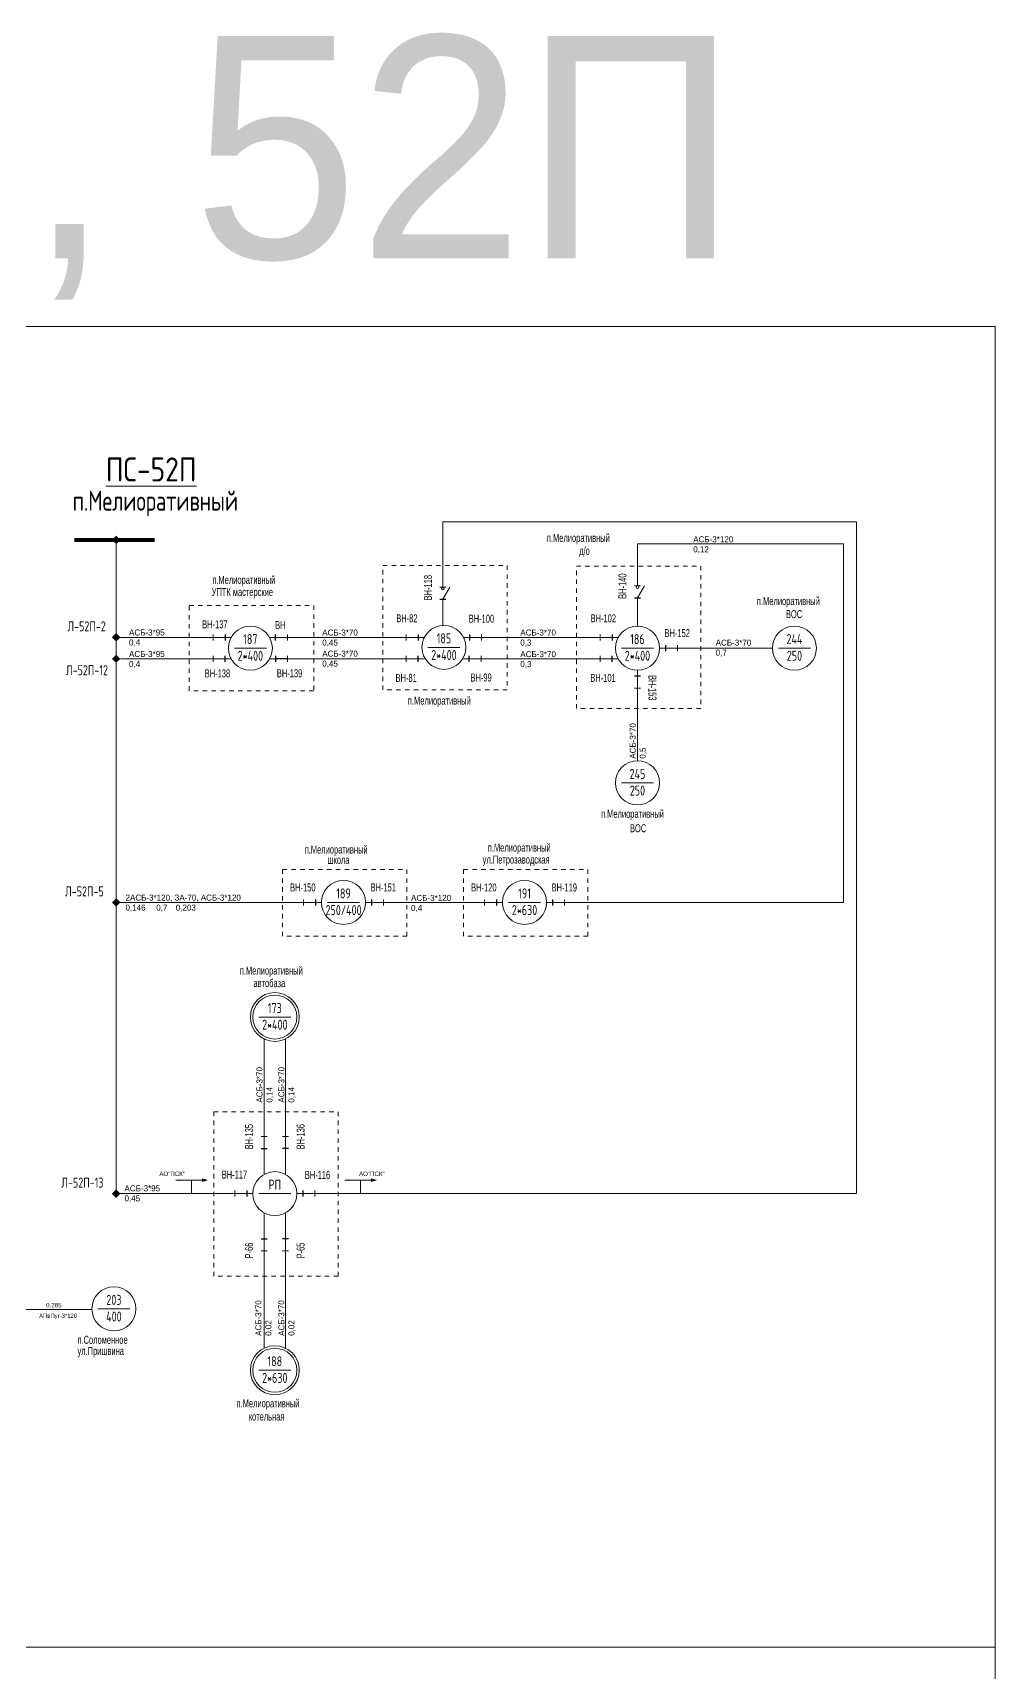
# Model space of a CAD drawing. Header units: millimetres. Extents: x 761 to 2477, y -1102 to -145.
# Drawn here: x 2048.8 to 2265.3, y -513.4 to -144.8 of the extents above; entities that cross this region are included whole.
import ezdxf
from ezdxf.enums import TextEntityAlignment as Align

# ---------------------------------------------------------------- set-up
doc = ezdxf.new("R2010")
doc.units = ezdxf.units.MM
doc.linetypes.add('JIS_02_1.0', pattern=[2, 1, -1])
for name, color, linetype, lineweight in [('10_КВ', 250, 'Continuous', 18), ('АТРИБУТЫ', 7, 'Continuous', 13), ('РАЗЪЕД_РУБИЛЬН', 150, 'Continuous', 13), ('ТЕКСТ', 7, 'Continuous', 13)]:
    doc.layers.add(name, color=color, linetype=linetype, lineweight=lineweight)
doc.layers.add('Слой1', color=7, linetype='Continuous', lineweight=13, plot=False)
doc.layers.add('СХ_ОПЕРАТИВНАЯ', color=10, linetype='Continuous')
doc.layers.add('ШУНТ_РАЗЪЕД', color=161, linetype='Continuous')
doc.styles.add('ATTRIB', font='txt.shx', dxfattribs={"width": 0.7, "height": 5})
doc.styles.add('PRINADLEGNOST', font='txt.shx', dxfattribs={"width": 0.7, "height": 7})
doc.styles.add('МП', font='txt.shx', dxfattribs={"width": 0.7, "height": 2.5})
doc.styles.add('ПС', font='txt.shx', dxfattribs={"width": 0.8, "height": 12})
doc.styles.add('ТЕКСТ_МОДЕЛИ', font='txt.shx', dxfattribs={"width": 0.7, "height": 5})

# ---------------------------------------------------------------- blocks, each defined once
blk = doc.blocks.new('НАЗВАНИЕ_ОБЪЕКТА')
at = {"layer": 'АТРИБУТЫ'}
for tag, height, style, width, p in [('НОМЕР-ПС', 12, 'ПС', 0.8, (0, 0)), ('МЕСТОПОЛОЖЕНИЕ', 10, 'МП', 0.7, (0, -22)), ('ПРИНАДЛЕЖНОСТЬ', 7, 'PRINADLEGNOST', 0.7, (0, -37))]:
    blk.add_attdef(tag, text='', height=height, dxfattribs=dict(at, style=style, width=width)).set_placement(p, align=Align.TOP_CENTER)
blk = doc.blocks.new('ПРИСОЕД_ШИНЕ')
at = {"color": 0}
blk.add_solid([(0, 2.12), (2.12, 0), (-2.12, 0), (0, -2.12)], dxfattribs=at)
at = {"layer": 'АТРИБУТЫ', "style": 'ATTRIB', "width": 0.7}
blk.add_attdef('ДИСП_НОМ', text='', height=5, dxfattribs=at).set_placement((0, 3.12), align=Align.CENTER)
blk = doc.blocks.new('ВЫКЛ_НАГРУЗКИ')
at = {"color": 0, "linetype": 'ByBlock'}
for p, q in [((0, 0), (0, -3)), ((0, -9), (0, -12))]:
    blk.add_line(p, q, dxfattribs=at)
at = {"layer": 'РАЗЪЕД_РУБИЛЬН', "color": 0, "linetype": 'ByBlock'}
blk.add_line((-1.5, -3), (1.5, -3), dxfattribs=at)
at = {"layer": 'СХ_ОПЕРАТИВНАЯ', "color": 0, "linetype": 'ByBlock'}
blk.add_line((-1.5, -9), (1.5, -9), dxfattribs=at)
at = {"layer": 'РАЗЪЕД_РУБИЛЬН', "color": 7, "style": 'ATTRIB', "width": 0.7}
blk.add_attdef('ДИСП_НОМ', text='', height=5, dxfattribs=at).set_placement((-4.75, -6), align=Align.MIDDLE_RIGHT)
at = {"layer": 'РАЗЪЕД_РУБИЛЬН', "color": 7, "style": 'ATTRIB', "width": 0.7, "flags": 1}
blk.add_attdef('КОД', text='', height=5, dxfattribs=at).set_placement((-4.75, -12), align=Align.MIDDLE_RIGHT)
blk = doc.blocks.new('ТРАНСФ_ПОДСТ')
at = {"color": 7}
blk.add_line((-8, -11), (8, -11), dxfattribs=at)
at = {"color": 0}
blk.add_circle((0, -11), 11, dxfattribs=at)
at = {"layer": 'АТРИБУТЫ', "style": 'ATTRIB', "width": 0.7, "flags": 4}
for tag, p in [('OBOZN', (0, -9)), ('MOCHNOCT', (0, -17.33))]:
    blk.add_attdef(tag, text='', height=5, dxfattribs=at).set_placement(p, align=Align.CENTER)
at = {"layer": 'АТРИБУТЫ', "style": 'ТЕКСТ_МОДЕЛИ', "width": 0.7}
blk.add_attdef('MESTO_1', text='', height=5, dxfattribs=at).set_placement((14, -11), align=Align.BOTTOM_LEFT)
blk.add_attdef('MESTO_2', text='', height=5, dxfattribs=at).set_placement((14, -12), align=Align.TOP_LEFT)
blk = doc.blocks.new('РАЗЪЕДИНИТЕЛЬ')
at = {"color": 0, "linetype": 'ByBlock'}
for p, q in [((0, 0), (0, -3)), ((0, -9), (0, -12))]:
    blk.add_line(p, q, dxfattribs=at)
at = {"layer": 'РАЗЪЕД_РУБИЛЬН', "color": 0, "linetype": 'ByBlock'}
blk.add_line((-1.5, -3), (1.5, -3), dxfattribs=at)
at = {"layer": 'СХ_ОПЕРАТИВНАЯ', "color": 0, "linetype": 'ByBlock'}
blk.add_line((-1.5, -9), (1.5, -9), dxfattribs=at)
at = {"layer": 'ШУНТ_РАЗЪЕД', "color": 0}
blk.add_line((0, -3), (0, -9), dxfattribs=at)
at = {"layer": 'РАЗЪЕД_РУБИЛЬН', "color": 7, "style": 'ATTRIB', "width": 0.7}
blk.add_attdef('ДИСП_НОМ', text='', height=5, dxfattribs=at).set_placement((-4.75, -6), align=Align.MIDDLE_RIGHT)
at = {"layer": 'РАЗЪЕД_РУБИЛЬН', "color": 7, "style": 'ATTRIB', "width": 0.7, "flags": 1}
blk.add_attdef('КОД', text='', height=5, dxfattribs=at).set_placement((-4.75, -12), align=Align.MIDDLE_RIGHT)

msp = doc.modelspace()

# ---------------------------------------------------------------- hatches: boundary and pattern name
at = {"layer": '10_КВ'}
h = msp.add_hatch(color=256, dxfattribs=at)
h.paths.add_polyline_path([(2088.01, -402.81), (2087.01, -402.81), (2087.01, -403.11)])
h.paths.add_polyline_path([(2088.01, -402.81), (2087.01, -402.51), (2087.01, -402.81)])
h.paths.add_polyline_path([(2082.01, -403.11), (2082.01, -402.81), (2081.01, -402.81)])
h.paths.add_polyline_path([(2081.01, -402.81), (2082.01, -402.81), (2082.01, -402.51)])
h = msp.add_hatch(color=256, dxfattribs=at)
h.paths.add_polyline_path([(2126.01, -402.81), (2125.01, -402.81), (2125.01, -403.11)])
h.paths.add_polyline_path([(2126.01, -402.81), (2125.01, -402.51), (2125.01, -402.81)])
h.paths.add_polyline_path([(2120.01, -403.11), (2120.01, -402.81), (2119.01, -402.81)])
h.paths.add_polyline_path([(2119.01, -402.81), (2120.01, -402.81), (2120.01, -402.51)])

# ---------------------------------------------------------------- linework, layer by layer
for p, q in [((2141.06, -268.11), (2141.06, -254.71)), ((2141.06, -254.71), (2234.08, -254.71)), ((2067.58, -279.75), (2067.58, -259.75)), ((2184.8, -267.78), (2184.8, -259.71)), ((2184.8, -259.71), (2231.16, -259.71)), ((2184.8, -271.83), (2186.35, -269.11)), ((2141.06, -272.16), (2142.6, -269.45)), ((2141.06, -278.01), (2141.06, -273.51)), ((2184.8, -278.18), (2184.8, -273.18)), ((2067.58, -281.66), (2067.58, -404.98)), ((2068.53, -280.71), (2083.53, -280.71)), ((2083.53, -280.71), (2088.03, -280.71)), ((2089.38, -280.71), (2092.08, -280.71)), ((2103.38, -280.71), (2111.97, -280.71)), ((2126.97, -280.71), (2131.47, -280.71)), ((2132.82, -280.71), (2135.52, -280.71)), ((2147.03, -280.71), (2149.73, -280.71)), ((2151.08, -280.71), (2155.58, -280.71)), ((2170.58, -280.71), (2175.08, -280.71)), ((2176.43, -280.71), (2179.13, -280.71)), ((2191.1, -283.13), (2193.8, -283.13)), ((2195.15, -283.13), (2215.15, -283.13)), ((2068.53, -285.55), (2083.53, -285.55)), ((2083.53, -285.55), (2088.03, -285.55)), ((2089.38, -285.55), (2092.08, -285.55)), ((2103.38, -285.55), (2106.08, -285.55)), ((2107.43, -285.55), (2111.93, -285.55)), ((2126.97, -285.55), (2131.65, -285.55)), ((2132.82, -285.55), (2135.52, -285.55)), ((2146.99, -285.55), (2149.69, -285.55)), ((2151.04, -285.55), (2155.54, -285.55)), ((2170.58, -285.55), (2175.08, -285.55)), ((2176.43, -285.55), (2179.13, -285.55)), ((2184.8, -292.13), (2184.8, -289.43)), ((2184.8, -293.48), (2184.8, -308.48)), ((2067.86, -340.32), (2108.36, -340.32)), ((2109.71, -340.32), (2112.41, -340.32)), ((2125.01, -340.32), (2127.71, -340.32)), ((2129.06, -340.32), (2149.06, -340.32)), ((2150.41, -340.32), (2153.11, -340.32)), ((2165.71, -340.32), (2168.41, -340.32)), ((2169.76, -340.32), (2231.16, -340.32)), ((2100.83, -395.64), (2100.83, -392.94)), ((2105.67, -395.64), (2105.67, -392.94)), ((2100.83, -401.49), (2100.83, -396.99)), ((2105.67, -401.49), (2105.67, -396.99)), ((2105.67, -401.49), (2105.67, -396.99)), ((2081.01, -402.81), (2088.01, -402.81)), ((2084.51, -402.81), (2084.51, -405.81)), ((2088.01, -402.81), (2087.01, -402.51)), ((2087.01, -402.51), (2087.01, -403.11)), ((2088.01, -402.81), (2087.01, -403.11)), ((2119.01, -402.81), (2126.01, -402.81)), ((2122.51, -402.81), (2122.51, -405.81)), ((2126.01, -402.81), (2125.01, -402.51)), ((2125.01, -402.51), (2125.01, -403.11)), ((2126.01, -402.81), (2125.01, -403.11)), ((2067.9, -405.81), (2092.9, -405.81)), ((2094.25, -405.81), (2096.95, -405.81)), ((2109.55, -405.81), (2112.25, -405.81)), ((2113.6, -405.81), (2234.08, -405.81)), ((2100.83, -410.12), (2100.83, -414.62)), ((2105.67, -410.12), (2105.67, -414.62)), ((2100.83, -418.67), (2100.83, -415.97)), ((2105.67, -418.67), (2105.67, -415.97))]:
    msp.add_line(p, q, dxfattribs=at)
at = {"layer": '10_КВ', "ltscale": 100}
msp.add_line((2039.15, -431.88), (2062.03, -431.88), dxfattribs=at)
at = {"layer": '10_КВ', "const_width": 0.9}
msp.add_lwpolyline([(2076.2, -258.8), (2058.2, -258.8)], dxfattribs=at)
at = {"layer": '10_КВ'}
for centre in [(2184.8, -269.43), (2141.06, -269.76)]:
    msp.add_circle(centre, 0.3, dxfattribs=at)
at = {"layer": 'Слой1', "color": 3}
for p, q in [((2265.25, -210.8), (2265.25, -507.8)), ((2265.25, -507.8), (1860.25, -507.8)), ((2265.25, -507.8), (2265.25, -804.8))]:
    msp.add_line(p, q, dxfattribs=at)
for points in [[(1845.25, -507.8), (2265.25, -507.8), (2265.25, -210.8), (1845.25, -210.8)], [(1845.25, -804.8), (2265.25, -804.8), (2265.25, -507.8), (1845.25, -507.8)]]:
    msp.add_lwpolyline(points, close=True, dxfattribs=at)
at = {"layer": 'ТЕКСТ'}
for p, q in [((2234.08, -254.71), (2234.08, -405.81)), ((2231.16, -259.71), (2231.16, -340.32)), ((2111.97, -280.71), (2126.97, -280.71)), ((2155.58, -280.71), (2170.58, -280.71)), ((2111.93, -285.55), (2126.93, -285.55)), ((2155.58, -285.55), (2170.58, -285.55)), ((2100.83, -391.59), (2100.83, -371.03)), ((2105.67, -391.59), (2105.67, -371.03)), ((2100.83, -420.02), (2100.83, -440.58)), ((2105.67, -420.02), (2105.67, -440.58))]:
    msp.add_line(p, q, dxfattribs=at)
at = {"layer": 'ТЕКСТ', "linetype": 'JIS_02_1.0'}
for points in [[(2127.53, -264.55), (2155.53, -264.55), (2155.53, -292.55), (2127.53, -292.55)], [(2171.06, -264.71), (2199.06, -264.71), (2199.06, -296.71), (2171.06, -296.71)], [(2084.01, -273.55), (2112.01, -273.55), (2112.01, -292.71), (2084.01, -292.71)], [(2104.97, -332.91), (2132.97, -332.91), (2132.97, -347.91), (2104.97, -347.91)], [(2145.67, -332.91), (2173.67, -332.91), (2173.67, -347.91), (2145.67, -347.91)], [(2089.51, -387.39), (2117.51, -387.39), (2117.51, -424.39), (2089.51, -424.39)]]:
    msp.add_lwpolyline(points, close=True, dxfattribs=at)
at = {"layer": 'ТЕКСТ'}
for centre in [(2103.25, -366.09), (2103.25, -445.52)]:
    msp.add_circle(centre, 5.5, dxfattribs=at)

# ---------------------------------------------------------------- block references
at = {"layer": '10_КВ'}
ref = msp.add_blockref('НАЗВАНИЕ_ОБЪЕКТА', (2073.96, -237.84), dxfattribs=dict(at, xscale=-0.4500000000000455, yscale=0.4499999999999886, zscale=0.45))
ref.add_attrib('НОМЕР-ПС', '%%UПС-52П', dxfattribs={"layer": 'АТРИБУТЫ', "height": 5.4, "style": 'ПС', "width": 0.8}).set_placement((2075.45, -240.25), align=Align.TOP_CENTER)
ref.add_attrib('МЕСТОПОЛОЖЕНИЕ', 'п.Мелиоративный', dxfattribs={"layer": 'АТРИБУТЫ', "height": 4.5, "style": 'МП', "width": 0.7}).set_placement((2076.39, -247.74), align=Align.TOP_CENTER)
at = {"layer": '10_КВ', "xscale": -0.4500000000000455, "yscale": 0.4499999999999886, "zscale": 0.45}
msp.add_blockref('ПРИСОЕД_ШИНЕ', (2067.58, -258.8), dxfattribs=at)
at = {"layer": '10_КВ'}
ref = msp.add_blockref('ТРАНСФ_ПОДСТ', (2184.8, -278.18), dxfattribs=dict(at, xscale=0.4500000000000455, yscale=0.4500000000000455, zscale=0.4500000000000455))
ref.add_attrib('MESTO_1', 'п.Мелиоративный', dxfattribs={"layer": 'АТРИБУТЫ', "height": 1.8, "width": 0.7}).set_placement((2164.44, -259.78), align=Align.BOTTOM_LEFT)
ref.add_attrib('MESTO_2', 'д/о', dxfattribs={"layer": 'АТРИБУТЫ', "height": 1.8, "width": 0.7}).set_placement((2171.7, -260.35), align=Align.TOP_LEFT)
ref.add_attrib('OBOZN', '186', dxfattribs={"layer": 'АТРИБУТЫ', "height": 2.25, "style": 'ATTRIB', "width": 0.7, "flags": 4}).set_placement((2184.8, -282.23), align=Align.CENTER)
ref.add_attrib('MOCHNOCT', '2*400', dxfattribs={"layer": 'АТРИБУТЫ', "height": 2.25, "style": 'ATTRIB', "width": 0.7, "flags": 4}).set_placement((2184.8, -285.98), align=Align.CENTER)
ref = msp.add_blockref('ТРАНСФ_ПОДСТ', (2097.75, -278.18), dxfattribs=dict(at, xscale=0.4500000000000455, yscale=0.4500000000000455, zscale=0.4500000000000455))
ref.add_attrib('MESTO_1', 'п.Мелиоративный', dxfattribs={"layer": 'АТРИБУТЫ', "height": 1.8, "width": 0.7}).set_placement((2089.2, -269.22), align=Align.BOTTOM_LEFT)
ref.add_attrib('MESTO_2', 'УПТК мастерские', dxfattribs={"layer": 'АТРИБУТЫ', "height": 1.8, "width": 0.7}).set_placement((2089.05, -269.61), align=Align.TOP_LEFT)
ref.add_attrib('OBOZN', '187', dxfattribs={"layer": 'АТРИБУТЫ', "height": 2.25, "style": 'ATTRIB', "width": 0.7, "flags": 4}).set_placement((2097.75, -282.23), align=Align.CENTER)
ref.add_attrib('MOCHNOCT', '2*400', dxfattribs={"layer": 'АТРИБУТЫ', "height": 2.25, "style": 'ATTRIB', "width": 0.7, "flags": 4}).set_placement((2097.75, -285.98), align=Align.CENTER)
ref = msp.add_blockref('ВЫКЛ_НАГРУЗКИ', (2141.06, -268.11), dxfattribs=dict(at, xscale=0.4500000000000455, yscale=0.4500000000000455, zscale=0.4500000000000455))
ref.add_attrib('ДИСП_НОМ', 'ВН-118', dxfattribs={"layer": 'РАЗЪЕД_РУБИЛЬН', "color": 7, "height": 1.8, "rotation": 90, "width": 0.7}).set_placement((2137.68, -269.54), align=Align.MIDDLE)
ref = msp.add_blockref('ВЫКЛ_НАГРУЗКИ', (2184.8, -267.78), dxfattribs=dict(at, xscale=0.4500000000000455, yscale=0.4500000000000455, zscale=0.4500000000000455))
ref.add_attrib('ДИСП_НОМ', 'ВН-140', dxfattribs={"layer": 'РАЗЪЕД_РУБИЛЬН', "color": 7, "height": 1.8, "rotation": 90, "width": 0.7}).set_placement((2181.43, -269.2), align=Align.MIDDLE)
ref = msp.add_blockref('ТРАНСФ_ПОДСТ', (2220.1, -278.18), dxfattribs=dict(at, xscale=0.4500000000000455, yscale=0.4500000000000455, zscale=0.4500000000000455))
ref.add_attrib('MESTO_1', 'п.Мелиоративный', dxfattribs={"layer": 'АТРИБУТЫ', "height": 1.8, "width": 0.7}).set_placement((2211.67, -273.99), align=Align.BOTTOM_LEFT)
ref.add_attrib('MESTO_2', 'ВОС', dxfattribs={"layer": 'АТРИБУТЫ', "height": 1.8, "width": 0.7}).set_placement((2218.19, -274.58), align=Align.TOP_LEFT)
ref.add_attrib('OBOZN', '244', dxfattribs={"layer": 'АТРИБУТЫ', "height": 2.25, "style": 'ATTRIB', "width": 0.7, "flags": 4}).set_placement((2220.1, -282.23), align=Align.CENTER)
ref.add_attrib('MOCHNOCT', '250', dxfattribs={"layer": 'АТРИБУТЫ', "height": 2.25, "style": 'ATTRIB', "width": 0.7, "flags": 4}).set_placement((2220.1, -285.98), align=Align.CENTER)
ref = msp.add_blockref('ВЫКЛ_НАГРУЗКИ', (2131.47, -280.71), dxfattribs=dict(at, xscale=-0.4499999999999886, yscale=0.4499999999999886, zscale=0.45, rotation=90))
ref.add_attrib('ДИСП_НОМ', 'ВН-82', dxfattribs={"layer": 'РАЗЪЕД_РУБИЛЬН', "color": 7, "height": 1.8, "width": 0.7}).set_placement((2132.95, -277.33), align=Align.CENTER)
ref = msp.add_blockref('ВЫКЛ_НАГРУЗКИ', (2151.08, -280.71), dxfattribs=dict(at, xscale=0.4499999999999886, yscale=0.4499999999999886, zscale=0.4499999999999886, rotation=270))
ref.add_attrib('ДИСП_НОМ', 'ВН-100', dxfattribs={"layer": 'РАЗЪЕД_РУБИЛЬН', "color": 7, "height": 1.8, "width": 0.7}).set_placement((2149.71, -276.52), align=Align.MIDDLE)
ref = msp.add_blockref('ВЫКЛ_НАГРУЗКИ', (2175.08, -280.71), dxfattribs=dict(at, xscale=-0.4499999999999886, yscale=0.4499999999999886, zscale=0.45, rotation=90))
ref.add_attrib('ДИСП_НОМ', 'ВН-102', dxfattribs={"layer": 'РАЗЪЕД_РУБИЛЬН', "color": 7, "height": 1.8, "width": 0.7}).set_placement((2177.12, -277.33), align=Align.CENTER)
at = {"layer": '10_КВ', "linetype": 'Continuous'}
ref = msp.add_blockref('ПРИСОЕД_ШИНЕ', (2067.58, -280.71), dxfattribs=dict(at, xscale=0.4500000000000455, yscale=0.4500000000000455, zscale=0.4500000000000455))
ref.add_attrib('ДИСП_НОМ', 'Л-52П-2', dxfattribs={"layer": 'АТРИБУТЫ', "height": 2.25, "style": 'ATTRIB', "width": 0.7}).set_placement((2060.93, -279.36), align=Align.CENTER)
at = {"layer": '10_КВ'}
ref = msp.add_blockref('ВЫКЛ_НАГРУЗКИ', (2088.03, -280.71), dxfattribs=dict(at, xscale=-0.4499999999999886, yscale=0.4499999999999886, zscale=0.45, rotation=90))
ref.add_attrib('ДИСП_НОМ', 'ВН-137', dxfattribs={"layer": 'РАЗЪЕД_РУБИЛЬН', "color": 7, "height": 1.8, "width": 0.7}).set_placement((2089.77, -278.68), align=Align.CENTER)
ref = msp.add_blockref('ВЫКЛ_НАГРУЗКИ', (2107.43, -280.71), dxfattribs=dict(at, xscale=-0.4500000000000455, yscale=0.4500000000000455, zscale=0.45, rotation=270))
ref.add_attrib('ДИСП_НОМ', 'ВН-139', dxfattribs={"layer": 'РАЗЪЕД_РУБИЛЬН', "color": 7, "height": 1.8, "width": 0.7}).set_placement((2106.57, -288.78), align=Align.MIDDLE)
ref = msp.add_blockref('РАЗЪЕДИНИТЕЛЬ', (2107.47, -285.55), dxfattribs=dict(at, xscale=0.4499999999999886, yscale=0.4499999999999886, zscale=0.4499999999999886, rotation=270))
ref.add_attrib('ДИСП_НОМ', 'ВН', dxfattribs={"layer": 'РАЗЪЕД_РУБИЛЬН', "color": 7, "height": 1.8, "width": 0.7}).set_placement((2105.67, -277.97), align=Align.MIDDLE_RIGHT)
ref = msp.add_blockref('ТРАНСФ_ПОДСТ', (2141.28, -278.01), dxfattribs=dict(at, xscale=0.4500000000000455, yscale=0.4500000000000455, zscale=0.4500000000000455))
ref.add_attrib('MESTO_1', 'п.Мелиоративный', dxfattribs={"layer": 'АТРИБУТЫ', "height": 1.8, "width": 0.7}).set_placement((2133.19, -296.37), align=Align.BOTTOM_LEFT)
ref.add_attrib('OBOZN', '185', dxfattribs={"layer": 'АТРИБУТЫ', "height": 2.25, "style": 'ATTRIB', "width": 0.7, "flags": 4}).set_placement((2141.28, -282.06), align=Align.CENTER)
ref.add_attrib('MOCHNOCT', '2*400', dxfattribs={"layer": 'АТРИБУТЫ', "height": 2.25, "style": 'ATTRIB', "width": 0.7, "flags": 4}).set_placement((2141.28, -285.81), align=Align.CENTER)
ref = msp.add_blockref('ВЫКЛ_НАГРУЗКИ', (2195.15, -283.13), dxfattribs=dict(at, xscale=0.4499999999999886, yscale=0.4499999999999886, zscale=0.4499999999999886, rotation=270))
ref.add_attrib('ДИСП_НОМ', 'ВН-152', dxfattribs={"layer": 'РАЗЪЕД_РУБИЛЬН', "color": 7, "height": 1.8, "width": 0.7}).set_placement((2193.73, -279.75), align=Align.MIDDLE)
at = {"layer": '10_КВ', "linetype": 'Continuous'}
ref = msp.add_blockref('ПРИСОЕД_ШИНЕ', (2067.58, -285.55), dxfattribs=dict(at, xscale=0.4500000000000455, yscale=0.4500000000000455, zscale=0.4500000000000455))
ref.add_attrib('ДИСП_НОМ', 'Л-52П-12', dxfattribs={"layer": 'АТРИБУТЫ', "height": 2.25, "style": 'ATTRIB', "width": 0.7}).set_placement((2061.01, -289.22), align=Align.CENTER)
at = {"layer": '10_КВ'}
ref = msp.add_blockref('ВЫКЛ_НАГРУЗКИ', (2088.03, -285.55), dxfattribs=dict(at, xscale=0.4500000000000455, yscale=0.4500000000000455, zscale=0.4500000000000455, rotation=90))
ref.add_attrib('ДИСП_НОМ', 'ВН-138', dxfattribs={"layer": 'РАЗЪЕД_РУБИЛЬН', "color": 7, "height": 1.8, "width": 0.7}).set_placement((2090.35, -289.72), align=Align.CENTER)
ref = msp.add_blockref('ВЫКЛ_НАГРУЗКИ', (2131.47, -285.55), dxfattribs=dict(at, xscale=0.4500000000000455, yscale=0.4500000000000455, zscale=0.4500000000000455, rotation=90))
ref.add_attrib('ДИСП_НОМ', 'ВН-81', dxfattribs={"layer": 'РАЗЪЕД_РУБИЛЬН', "color": 7, "height": 1.8, "width": 0.7}).set_placement((2132.79, -290.72), align=Align.CENTER)
ref = msp.add_blockref('ВЫКЛ_НАГРУЗКИ', (2151.04, -285.55), dxfattribs=dict(at, xscale=-0.4500000000000455, yscale=0.4500000000000455, zscale=0.45, rotation=270))
ref.add_attrib('ДИСП_НОМ', 'ВН-99', dxfattribs={"layer": 'РАЗЪЕД_РУБИЛЬН', "color": 7, "height": 1.8, "width": 0.7}).set_placement((2149.64, -289.74), align=Align.MIDDLE)
ref = msp.add_blockref('ВЫКЛ_НАГРУЗКИ', (2175.08, -285.55), dxfattribs=dict(at, xscale=0.4500000000000455, yscale=0.4500000000000455, zscale=0.4500000000000455, rotation=90))
ref.add_attrib('ДИСП_НОМ', 'ВН-101', dxfattribs={"layer": 'РАЗЪЕД_РУБИЛЬН', "color": 7, "height": 1.8, "width": 0.7}).set_placement((2177.06, -290.72), align=Align.CENTER)
ref = msp.add_blockref('ВЫКЛ_НАГРУЗКИ', (2184.8, -293.48), dxfattribs=dict(at, xscale=0.4500000000000455, yscale=0.4500000000000455, zscale=0.4500000000000455, rotation=180))
ref.add_attrib('ДИСП_НОМ', 'ВН-153', dxfattribs={"layer": 'РАЗЪЕД_РУБИЛЬН', "color": 7, "height": 1.8, "rotation": 270, "width": 0.7}).set_placement((2188.18, -292.05), align=Align.MIDDLE)
ref = msp.add_blockref('ТРАНСФ_ПОДСТ', (2184.8, -308.48), dxfattribs=dict(at, xscale=0.4500000000000455, yscale=0.4500000000000455, zscale=0.4500000000000455))
ref.add_attrib('MESTO_1', 'п.Мелиоративный', dxfattribs={"layer": 'АТРИБУТЫ', "height": 1.8, "width": 0.7}).set_placement((2176.61, -321.83), align=Align.BOTTOM_LEFT)
ref.add_attrib('MESTO_2', 'ВОС', dxfattribs={"layer": 'АТРИБУТЫ', "height": 1.8, "width": 0.7}).set_placement((2183.12, -322.74), align=Align.TOP_LEFT)
ref.add_attrib('OBOZN', '245', dxfattribs={"layer": 'АТРИБУТЫ', "height": 2.25, "style": 'ATTRIB', "width": 0.7, "flags": 4}).set_placement((2184.8, -312.53), align=Align.CENTER)
ref.add_attrib('MOCHNOCT', '250', dxfattribs={"layer": 'АТРИБУТЫ', "height": 2.25, "style": 'ATTRIB', "width": 0.7, "flags": 4}).set_placement((2184.8, -316.28), align=Align.CENTER)
ref = msp.add_blockref('ТРАНСФ_ПОДСТ', (2118.71, -335.37), dxfattribs=dict(at, xscale=0.4500000000000455, yscale=0.4500000000000455, zscale=0.4500000000000455))
ref.add_attrib('MESTO_1', 'п.Мелиоративный', dxfattribs={"layer": 'АТРИБУТЫ', "height": 1.8, "width": 0.7}).set_placement((2109.98, -329.86), align=Align.BOTTOM_LEFT)
ref.add_attrib('MESTO_2', 'школа', dxfattribs={"layer": 'АТРИБУТЫ', "height": 1.8, "width": 0.7}).set_placement((2115.1, -329.85), align=Align.TOP_LEFT)
ref.add_attrib('OBOZN', '189', dxfattribs={"layer": 'АТРИБУТЫ', "height": 2.25, "style": 'ATTRIB', "width": 0.7, "flags": 4}).set_placement((2118.71, -339.42), align=Align.CENTER)
ref.add_attrib('MOCHNOCT', '250/400', dxfattribs={"layer": 'АТРИБУТЫ', "height": 2.25, "style": 'ATTRIB', "width": 0.7, "flags": 4}).set_placement((2118.71, -343.17), align=Align.CENTER)
ref = msp.add_blockref('ТРАНСФ_ПОДСТ', (2159.41, -335.37), dxfattribs=dict(at, xscale=0.4500000000000455, yscale=0.4500000000000455, zscale=0.4500000000000455))
ref.add_attrib('MESTO_1', 'п.Мелиоративный', dxfattribs={"layer": 'АТРИБУТЫ', "height": 1.8, "width": 0.7}).set_placement((2151.14, -329.43), align=Align.BOTTOM_LEFT)
ref.add_attrib('MESTO_2', 'ул.Петрозаводская', dxfattribs={"layer": 'АТРИБУТЫ', "height": 1.8, "width": 0.7}).set_placement((2149.99, -329.78), align=Align.TOP_LEFT)
ref.add_attrib('OBOZN', '191', dxfattribs={"layer": 'АТРИБУТЫ', "height": 2.25, "style": 'ATTRIB', "width": 0.7, "flags": 4}).set_placement((2159.41, -339.42), align=Align.CENTER)
ref.add_attrib('MOCHNOCT', '2*630', dxfattribs={"layer": 'АТРИБУТЫ', "height": 2.25, "style": 'ATTRIB', "width": 0.7, "flags": 4}).set_placement((2159.41, -343.17), align=Align.CENTER)
at = {"layer": '10_КВ', "linetype": 'Continuous'}
ref = msp.add_blockref('ПРИСОЕД_ШИНЕ', (2067.58, -340.32), dxfattribs=dict(at, xscale=0.4500000000000455, yscale=0.4500000000000455, zscale=0.4500000000000455))
ref.add_attrib('ДИСП_НОМ', 'Л-52П-5', dxfattribs={"layer": 'АТРИБУТЫ', "height": 2.25, "style": 'ATTRIB', "width": 0.7}).set_placement((2060.43, -338.97), align=Align.CENTER)
at = {"layer": '10_КВ'}
ref = msp.add_blockref('ВЫКЛ_НАГРУЗКИ', (2108.36, -340.32), dxfattribs=dict(at, xscale=-0.4499999999999886, yscale=0.4499999999999886, zscale=0.45, rotation=90))
ref.add_attrib('ДИСП_НОМ', 'ВН-150', dxfattribs={"layer": 'РАЗЪЕД_РУБИЛЬН', "color": 7, "height": 1.8, "width": 0.7}).set_placement((2112.41, -336.95), align=Align.MIDDLE_RIGHT)
ref = msp.add_blockref('ВЫКЛ_НАГРУЗКИ', (2129.06, -340.32), dxfattribs=dict(at, xscale=0.4499999999999886, yscale=0.4499999999999886, zscale=0.4499999999999886, rotation=270))
ref.add_attrib('ДИСП_НОМ', 'ВН-151', dxfattribs={"layer": 'РАЗЪЕД_РУБИЛЬН', "color": 7, "height": 1.8, "width": 0.7}).set_placement((2127.64, -336.95), align=Align.MIDDLE)
ref = msp.add_blockref('ВЫКЛ_НАГРУЗКИ', (2149.06, -340.32), dxfattribs=dict(at, xscale=-0.4499999999999886, yscale=0.4499999999999886, zscale=0.45, rotation=90))
ref.add_attrib('ДИСП_НОМ', 'ВН-120', dxfattribs={"layer": 'РАЗЪЕД_РУБИЛЬН', "color": 7, "height": 1.8, "width": 0.7}).set_placement((2153.11, -336.95), align=Align.MIDDLE_RIGHT)
ref = msp.add_blockref('ВЫКЛ_НАГРУЗКИ', (2169.76, -340.32), dxfattribs=dict(at, xscale=0.4499999999999886, yscale=0.4499999999999886, zscale=0.4499999999999886, rotation=270))
ref.add_attrib('ДИСП_НОМ', 'ВН-119', dxfattribs={"layer": 'РАЗЪЕД_РУБИЛЬН', "color": 7, "height": 1.8, "width": 0.7}).set_placement((2168.34, -336.95), align=Align.MIDDLE)
ref = msp.add_blockref('ТРАНСФ_ПОДСТ', (2103.25, -361.14), dxfattribs=dict(at, xscale=0.4500000000000455, yscale=0.4500000000000455, zscale=0.4500000000000455))
ref.add_attrib('MESTO_1', 'п.Мелиоративный', dxfattribs={"layer": 'АТРИБУТЫ', "height": 1.8, "width": 0.7}).set_placement((2095.38, -357.08), align=Align.BOTTOM_LEFT)
ref.add_attrib('MESTO_2', 'автобаза', dxfattribs={"layer": 'АТРИБУТЫ', "height": 1.8, "width": 0.7}).set_placement((2098.45, -357.57), align=Align.TOP_LEFT)
ref.add_attrib('OBOZN', '173', dxfattribs={"layer": 'АТРИБУТЫ', "height": 2.25, "style": 'ATTRIB', "width": 0.7, "flags": 4}).set_placement((2103.25, -365.19), align=Align.CENTER)
ref.add_attrib('MOCHNOCT', '2*400', dxfattribs={"layer": 'АТРИБУТЫ', "height": 2.25, "style": 'ATTRIB', "width": 0.7, "flags": 4}).set_placement((2103.25, -368.94), align=Align.CENTER)
ref = msp.add_blockref('ВЫКЛ_НАГРУЗКИ', (2100.83, -391.59), dxfattribs=dict(at, xscale=0.4500000000000455, yscale=0.4500000000000455, zscale=0.4500000000000455))
ref.add_attrib('ДИСП_НОМ', 'ВН-135', dxfattribs={"layer": 'РАЗЪЕД_РУБИЛЬН', "color": 7, "height": 1.8, "rotation": 90, "width": 0.7}).set_placement((2097.46, -393.01), align=Align.MIDDLE)
ref = msp.add_blockref('ВЫКЛ_НАГРУЗКИ', (2105.67, -391.59), dxfattribs=dict(at, xscale=-0.4500000000000455, yscale=0.4499999999999886, zscale=0.45))
ref.add_attrib('ДИСП_НОМ', 'ВН-136', dxfattribs={"layer": 'РАЗЪЕД_РУБИЛЬН', "color": 7, "height": 1.8, "rotation": 90, "width": 0.7}).set_placement((2109.05, -393.01), align=Align.MIDDLE)
ref = msp.add_blockref('ВЫКЛ_НАГРУЗКИ', (2092.9, -405.81), dxfattribs=dict(at, xscale=-0.4499999999999886, yscale=0.4499999999999886, zscale=0.45, rotation=90))
ref.add_attrib('ДИСП_НОМ', 'ВН-117', dxfattribs={"layer": 'РАЗЪЕД_РУБИЛЬН', "color": 7, "height": 1.8, "width": 0.7}).set_placement((2094.17, -402.43), align=Align.CENTER)
at = {"layer": '10_КВ', "xscale": 0.4500000000000455, "yscale": 0.4500000000000455, "zscale": 0.4500000000000455}
msp.add_blockref('ТРАНСФ_ПОДСТ', (2103.25, -400.86), dxfattribs=at).add_auto_attribs({'OBOZN': 'РП'})
at = {"layer": '10_КВ'}
ref = msp.add_blockref('ВЫКЛ_НАГРУЗКИ', (2113.6, -405.81), dxfattribs=dict(at, xscale=0.4499999999999886, yscale=0.4499999999999886, zscale=0.4499999999999886, rotation=270))
ref.add_attrib('ДИСП_НОМ', 'ВН-116', dxfattribs={"layer": 'РАЗЪЕД_РУБИЛЬН', "color": 7, "height": 1.8, "width": 0.7}).set_placement((2112.85, -401.59), align=Align.MIDDLE)
at = {"layer": '10_КВ', "linetype": 'Continuous'}
ref = msp.add_blockref('ПРИСОЕД_ШИНЕ', (2067.58, -405.81), dxfattribs=dict(at, xscale=0.4500000000000455, yscale=0.4500000000000455, zscale=0.4500000000000455))
ref.add_attrib('ДИСП_НОМ', 'Л-52П-13', dxfattribs={"layer": 'АТРИБУТЫ', "height": 2.25, "style": 'ATTRIB', "width": 0.7}).set_placement((2059.98, -404.46), align=Align.CENTER)
at = {"layer": '10_КВ'}
ref = msp.add_blockref('ВЫКЛ_НАГРУЗКИ', (2100.83, -420.02), dxfattribs=dict(at, xscale=-0.4500000000000455, yscale=0.4500000000000455, zscale=0.45, rotation=180))
ref.add_attrib('ДИСП_НОМ', 'Р-66', dxfattribs={"layer": 'РАЗЪЕД_РУБИЛЬН', "color": 7, "height": 1.8, "rotation": 90, "width": 0.7}).set_placement((2097.46, -418.6), align=Align.MIDDLE)
ref = msp.add_blockref('ВЫКЛ_НАГРУЗКИ', (2105.67, -420.02), dxfattribs=dict(at, xscale=0.4500000000000455, yscale=0.4500000000000455, zscale=0.4500000000000455, rotation=180))
ref.add_attrib('ДИСП_НОМ', 'Р-65', dxfattribs={"layer": 'РАЗЪЕД_РУБИЛЬН', "color": 7, "height": 1.8, "rotation": 90, "width": 0.7}).set_placement((2109.05, -418.6), align=Align.MIDDLE)
ref = msp.add_blockref('ТРАНСФ_ПОДСТ', (2067.07, -426.77), dxfattribs=dict(at, xscale=0.4500000000000455, yscale=0.4500000000000455, zscale=0.4500000000000455))
ref.add_attrib('MESTO_1', 'п.Соломенное', dxfattribs={"layer": 'АТРИБУТЫ', "height": 1.8, "width": 0.7}).set_placement((2058.87, -440.12), align=Align.BOTTOM_LEFT)
ref.add_attrib('MESTO_2', 'ул.Пришвина', dxfattribs={"layer": 'АТРИБУТЫ', "height": 1.8, "width": 0.7}).set_placement((2058.88, -440.28), align=Align.TOP_LEFT)
ref.add_attrib('OBOZN', '203', dxfattribs={"layer": 'АТРИБУТЫ', "height": 2.25, "style": 'ATTRIB', "width": 0.7, "flags": 4}).set_placement((2067.07, -430.82), align=Align.CENTER)
ref.add_attrib('MOCHNOCT', '400', dxfattribs={"layer": 'АТРИБУТЫ', "height": 2.25, "style": 'ATTRIB', "width": 0.7, "flags": 4}).set_placement((2067.07, -434.57), align=Align.CENTER)
ref = msp.add_blockref('ТРАНСФ_ПОДСТ', (2103.25, -440.57), dxfattribs=dict(at, xscale=0.4500000000000455, yscale=0.4500000000000455, zscale=0.4500000000000455))
ref.add_attrib('MESTO_1', 'п.Мелиоративный', dxfattribs={"layer": 'АТРИБУТЫ', "height": 1.8, "width": 0.7}).set_placement((2094.65, -454.41), align=Align.BOTTOM_LEFT)
ref.add_attrib('MESTO_2', 'котельная', dxfattribs={"layer": 'АТРИБУТЫ', "height": 1.8, "width": 0.7}).set_placement((2097.4, -455.03), align=Align.TOP_LEFT)
ref.add_attrib('OBOZN', '188', dxfattribs={"layer": 'АТРИБУТЫ', "height": 2.25, "style": 'ATTRIB', "width": 0.7, "flags": 4}).set_placement((2103.25, -444.62), align=Align.CENTER)
ref.add_attrib('MOCHNOCT', '2*630', dxfattribs={"layer": 'АТРИБУТЫ', "height": 2.25, "style": 'ATTRIB', "width": 0.7, "flags": 4}).set_placement((2103.25, -448.37), align=Align.CENTER)

# ---------------------------------------------------------------- texts
at = {"layer": 'ТЕКСТ', "color": 7, "insert": (1854.72, -145.5), "char_height": 50, "width": 538.8263, "attachment_point": 1}
msp.add_mtext('ПС-23, 52П', dxfattribs=at)
at = {"layer": 'ТЕКСТ'}
for s, insert, char_height, width, attachment_point in [('АСБ-3*120\\P0,12', (2197.34, -257.99), 1.35, 5.4506, 1), ('АСБ-3*95\\P0,4', (2070.47, -278.94), 1.35, 5.4506, 1), ('АСБ-3*70\\P0,45', (2113.92, -278.95), 1.35, 5.4506, 1), ('АСБ-3*95\\P0,4', (2070.47, -283.78), 1.35, 5.4506, 1), ('АСБ-3*70\\P0,45', (2113.92, -283.69), 1.35, 5.4506, 1), ('АСБ-3*70\\P0,7', (2202.39, -281.22), 1.35, 5.4506, 1), ('2АСБ-3*120, ЗА-70, АСБ-3*120\\P0,146^I   0,7^I 0,203', (2069.68, -338.56), 1.35, 42.315, 1), ('АСБ-3*120\\P0,4', (2133.89, -338.63), 1.35, 5.4506, 1), ('АО"ПСК"', (2077.29, -400.85), 1, 28.3972, 1), ('АО"ПСК"', (2122.19, -400.85), 1, 21.5014, 1), ('АСБ-3*95\\P0,45', (2069.45, -403.94), 1.35, 5.4506, 1), ('0.285', (2055.29, -430.38), 1, 26.311, 3), ('АПвПуг-3*120', (2050.26, -432.79), 0.9568, 7.0507, 1)]:
    msp.add_mtext(s, dxfattribs=dict(at, insert=insert, char_height=char_height, width=width, attachment_point=attachment_point))
at = {"layer": 'ТЕКСТ', "char_height": 1.35, "attachment_point": 1}
for insert in [(2158.46, -278.95), (2158.46, -283.81)]:
    msp.add_mtext('АСБ-3*70\\P0,3', dxfattribs=dict(at, insert=insert))
at = {"layer": 'ТЕКСТ', "char_height": 1.35, "width": 23.0976, "attachment_point": 1, "rotation": 90}
for s, insert in [('АСБ-3*70\\P0,5', (2183.06, -308)), ('АСБ-3*70\\P0,14', (2099.13, -385.34)), ('АСБ-3*70\\P0,14', (2104.06, -385.34)), ('АСБ-3*70\\P0,02', (2098.87, -437.79)), ('АСБ-3*70\\P0,02', (2104.06, -437.79))]:
    msp.add_mtext(s, dxfattribs=dict(at, insert=insert))

doc.saveas('drawing.dxf')
